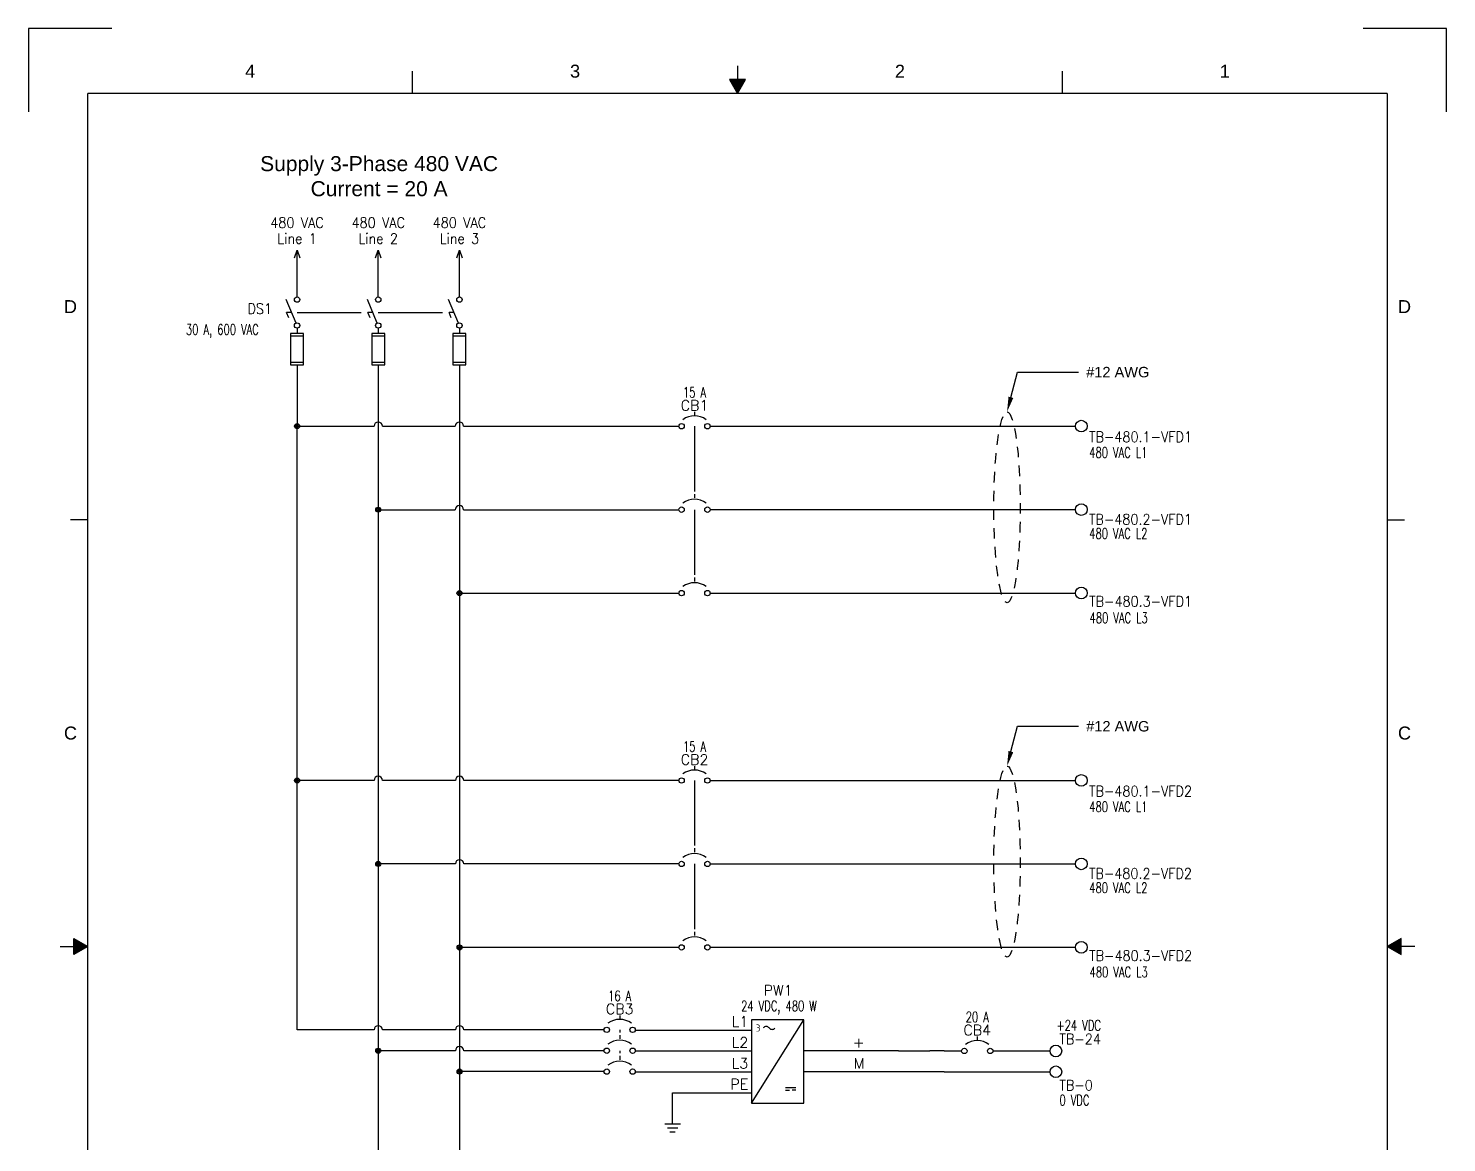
# Model space of a CAD drawing. Header units: inches. Extents: x 2 to 151, y 1 to 23.
# Drawn here: x 2.45 to 19.45, y 10.07 to 23.42 of the extents above; entities that cross this region are included whole.
import ezdxf
from ezdxf import colors
from ezdxf.entities.mleader import LeaderData, LeaderLine
from ezdxf.enums import TextEntityAlignment as Align
from ezdxf.math import Vec2, Vec3

# ---------------------------------------------------------------- set-up
doc = ezdxf.new("R2010")
doc.units = ezdxf.units.IN
doc.header["$MEASUREMENT"] = 0
doc.linetypes.add('HIDDEN2', pattern=[0.1875, 0.125, -0.0625])
for name, color, linetype in [('DESC', 150, 'Continuous'), ('LINK', 9, 'Continuous'), ('LOC', 8, 'Continuous'), ('SYMS', 7, 'Continuous'), ('TAGS', 150, 'Continuous'), ('TERMS', 123, 'Continuous'), ('Title Block Border', 7, 'Continuous'), ('Title Block Text', 7, 'Continuous'), ('WIRES', 7, 'Continuous')]:
    doc.layers.add(name, color=color, linetype=linetype)
doc.styles.get("Standard").update_dxf_attribs({"font": 'arial.ttf'})
doc.styles.add('Text Style5', font='arial.ttf')
doc.styles.add('WD', font='romans.shx')
doc.styles.add('WD_IEC', font='isocp2.shx', dxfattribs={"width": 0.9, "height": 4})

# ---------------------------------------------------------------- blocks, each defined once
blk = doc.blocks.new('Title Block A Portrait')
at = {"layer": 'Title Block Border'}
h = blk.add_hatch(color=256, dxfattribs=at)
h.dxf.hatch_style = 1
h.paths.add_polyline_path([(4.2022, 10.6934), (4.25, 10.6107), (4.2978, 10.6934)])
h = blk.add_hatch(color=256, dxfattribs=at)
h.dxf.hatch_style = 1
h.paths.add_polyline_path([(0.2734, 5.4522), (0.3561, 5.5), (0.2734, 5.5478)])
h = blk.add_hatch(color=256, dxfattribs=at)
h.dxf.hatch_style = 1
h.paths.add_polyline_path([(8.2266, 5.5478), (8.1439, 5.5), (8.2266, 5.4522)])
for p, q in [((0.5, 11), (0, 11)), ((0, 11), (0, 10.5)), ((8.5, 11), (8, 11)), ((8.5, 10.5), (8.5, 11)), ((2.3031, 10.6107), (2.3031, 10.7431)), ((4.25, 10.7762), (4.25, 10.6934)), ((6.1969, 10.6107), (6.1969, 10.7431)), ((4.2978, 10.6934), (4.2022, 10.6934)), ((4.2022, 10.6934), (4.25, 10.6107)), ((4.25, 10.6107), (4.2978, 10.6934)), ((4.25, 10.6107), (4.2978, 10.6934)), ((0.3561, 0.3893), (0.3561, 10.6107)), ((8.1439, 10.6107), (0.3561, 10.6107)), ((8.1439, 10.6107), (8.1439, 0.3893)), ((0.3561, 6.4735), (0.3561, 8.6832)), ((0.3561, 8.0553), (0.2524, 8.0553)), ((8.1439, 8.0553), (8.2476, 8.0553)), ((0.2734, 5.4522), (0.2734, 5.5478)), ((0.2734, 5.5478), (0.3561, 5.5)), ((8.2266, 5.5478), (8.1439, 5.5)), ((8.2266, 5.4522), (8.2266, 5.5478)), ((0.1907, 5.5), (0.2734, 5.5)), ((0.3561, 5.5), (0.2734, 5.4522)), ((0.3561, 5.5), (0.2734, 5.4522)), ((8.1439, 5.5), (8.2266, 5.4522)), ((8.1439, 5.5), (8.2266, 5.4522)), ((8.3093, 5.5), (8.2266, 5.5))]:
    blk.add_line(p, q, dxfattribs=at)
at = {"layer": 'Title Block Border', "char_height": 0.0778, "attachment_point": 5, "style": 'Text Style5'}
for s, insert in [('4', (1.3296, 10.7431)), ('3', (3.2765, 10.7431)), ('2', (5.2235, 10.7431)), ('1', (7.1704, 10.7431)), ('D', (0.2524, 9.333)), ('D', (8.2476, 9.333)), ('C', (0.2524, 6.7777)), ('C', (8.2476, 6.7777))]:
    blk.add_mtext(s, dxfattribs=dict(at, insert=insert))
at = {"layer": 'Title Block Border'}
blk.add_attdef('SCALE', text='', height=0.0973, dxfattribs=at).set_placement((5.5615, 0.8806), align=Align.MIDDLE_CENTER)
at = {"layer": 'Title Block Text'}
for tag, height, p in [('DRAWN_BY', 0.0973, (3.4647, 1.9174)), ('TITLE1', 0.1521, (6.1385, 1.7963)), ('CHECKED_BY', 0.0973, (3.4647, 1.6107)), ('TITLE2', 0.1521, (6.1385, 1.5408)), ('APPROVED_BY', 0.0973, (3.4647, 1.3674)), ('MFG', 0.0973, (3.4647, 1.124)), ('DWG_NO', 0.1521, (6.3932, 1.1033)), ('REV', 0.0973, (7.9589, 1.1033)), ('DATE', 0.0973, (3.4647, 0.8806)), ('SHEET_NO', 0.0973, (7.1766, 0.8806)), ('SHEET_OF', 0.0973, (7.91, 0.8806))]:
    blk.add_attdef(tag, text='', height=height, dxfattribs=at).set_placement(p, align=Align.MIDDLE_CENTER)
blk = doc.blocks.new('HCB1')
blk.add_line((0, 0.173), (0, 0.126))
for centre in [(-0.155, 0), (0.155, 0)]:
    blk.add_circle(centre, 0.0322)
blk.add_arc((0, -0.109), 0.234, 53.1301, 126.8699)
at = {"style": 'WD', "width": 0.7}
for tag, p in [('INST', (0, 0.826)), ('LOC', (0, 0.656)), ('DESC1', (0, 0.5)), ('DESC2', (0, 0.344)), ('RATING1', (0, -0.188)), ('XREF', (0, -0.344))]:
    blk.add_attdef(tag, text='', height=0.125, dxfattribs=at).set_placement(p, align=Align.CENTER)
at = {"style": 'WD'}
blk.add_attdef('TAG1', text='', height=0.125, dxfattribs=at).set_placement((0, 0.188), align=Align.CENTER)
for tag, p in [('X2LINK', (0, 0.219)), ('X8LINK', (0, 0))]:
    blk.add_attdef(tag, p, '', height=0.01, dxfattribs=at)
for tag, p, height, flags in [('X4TERM01', (-0.188, 0), 0.0125, 1), ('X1TERM02', (0.188, 0), 0.0125, 1), ('FAMILY', (0.205, 0.152), 0.01, 9), ('CONTACT', (0.205, 0.133), 0.01, 9)]:
    blk.add_attdef(tag, p, '', height=height, dxfattribs=dict(at, flags=flags))
at = {"linetype": 'Continuous', "style": 'WD', "flags": 9}
for tag, p in [('ASSYCODE', (0.219, 0.062)), ('MFG', (0.228, 0.089)), ('CAT', (0.23, 0.108))]:
    blk.add_attdef(tag, text='', height=0.01, dxfattribs=at).set_placement(p, align=Align.CENTER)
at = {"linetype": 'Continuous', "style": 'WD', "flags": 8}
blk.add_attdef('TERM01', text='', height=0.125, dxfattribs=at).set_placement((-0.25, -0.031), align=Align.TOP_RIGHT)
blk.add_attdef('TERM02', text='', height=0.125, dxfattribs=at).set_placement((0.25, -0.031), align=Align.TOP_LEFT)
blk = doc.blocks.new('HCB2')
at = {"linetype": 'HIDDEN2'}
blk.add_line((0, 0.187), (0, 0.141), dxfattribs=at)
for centre in [(-0.155, 0), (0.155, 0)]:
    blk.add_circle(centre, 0.0322)
blk.add_arc((0, -0.109), 0.234, 53.1301, 126.8699)
at = {"style": 'WD', "width": 0.7}
for tag, p in [('INST', (0, 0.863)), ('LOC', (0, 0.693)), ('DESC1', (0, 0.537)), ('DESC2', (0, 0.38)), ('RATING1', (0, -0.188)), ('XREF', (0, -0.344))]:
    blk.add_attdef(tag, text='', height=0.125, dxfattribs=at).set_placement(p, align=Align.CENTER)
at = {"style": 'WD'}
blk.add_attdef('TAG2', text='', height=0.125, dxfattribs=at).set_placement((0, 0.224), align=Align.CENTER)
for tag, p in [('X2LINK', (0, 0.219)), ('X8LINK', (0, 0))]:
    blk.add_attdef(tag, p, '', height=0.01, dxfattribs=at)
for tag, p, height, flags in [('FAMILY', (0.054, 0.183), 0.01, 9), ('X4TERM01', (-0.188, 0), 0.0125, 1), ('CONTACT', (0.054, 0.159), 0.01, 9), ('X1TERM02', (0.188, 0), 0.0125, 1)]:
    blk.add_attdef(tag, p, '', height=height, dxfattribs=dict(at, flags=flags))
at = {"linetype": 'Continuous', "style": 'WD', "flags": 8}
blk.add_attdef('TERM01', text='', height=0.125, dxfattribs=at).set_placement((-0.25, -0.031), align=Align.TOP_RIGHT)
blk.add_attdef('TERM02', text='', height=0.125, dxfattribs=at).set_placement((0.25, -0.031), align=Align.TOP_LEFT)
blk = doc.blocks.new('HA1X2')
for p, q in [((-0.03125, -0.09375), (0, 0)), ((0, 0), (0.03125, -0.09375))]:
    blk.add_line(p, q)
at = {"style": 'WD', "width": 0.9}
blk.add_attdef('DESC1', text='', height=0.125, dxfattribs=at).set_placement((0, 0.2656), align=Align.CENTER)
blk.add_attdef('DESC2', text='', height=0.125, dxfattribs=at).set_placement((0, 0.2), align=Align.TOP_CENTER)
at = {"style": 'WD', "flags": 1}
blk.add_attdef('X8TERM01', (0, 0), '', height=0.01, dxfattribs=at)
blk = doc.blocks.new('VDS11F')
for p, q in [((-0.013, -0.126), (-0.13, 0.156)), ((-0.065, 0), (-0.125, 0)), ((-0.099, -0.062), (-0.125, 0)), ((0.078, -0.25), (-0.078, -0.25)), ((-0.078, -0.25), (-0.078, -0.625)), ((-0.078, -0.281), (0.078, -0.281)), ((0, -0.188), (0, -0.25)), ((0.078, -0.625), (0.078, -0.25)), ((-0.078, -0.594), (0.078, -0.594)), ((-0.078, -0.625), (0.078, -0.625))]:
    blk.add_line(p, q)
for centre in [(0, 0.155), (0, -0.155)]:
    blk.add_circle(centre, 0.0322)
at = {"style": 'WD'}
for tag, p, width in [('INST', (0.127, 0.39), 0.7), ('LOC', (0.127, 0.221), 0.7), ('TAG1', (0.127, 0.064), 0.9), ('XREF', (0.129, -0.09), 0.7), ('DESC1', (0.129, -0.242), 0.7), ('DESC2', (0.129, -0.398), 0.7)]:
    blk.add_attdef(tag, p, '', height=0.125, dxfattribs=dict(at, width=width))
at = {"linetype": 'Continuous', "style": 'WD'}
for tag, height, flags, p in [('TERM01', 0.125, 8, (-0.055, 0.207)), ('MFG', 0.01, 9, (-0.08, -0.088)), ('CAT', 0.01, 9, (-0.08, -0.073))]:
    blk.add_attdef(tag, text='', height=height, dxfattribs=dict(at, flags=flags)).set_placement(p, align=Align.RIGHT)
at = {"color": 7, "style": 'WD', "flags": 1}
for tag, p in [('X2TERM01', (0, 0.188)), ('X8TERM02', (0, -0.625))]:
    blk.add_attdef(tag, p, '', height=0.0125, dxfattribs=at)
at = {"style": 'WD', "width": 0.7}
blk.add_attdef('RATING1', text='', height=0.125, dxfattribs=at).set_placement((-0.156, 0.031), align=Align.RIGHT)
at = {"color": 7, "style": 'WD'}
for tag, p in [('X4LINK', (-0.203, 0)), ('X1LINK', (0, 0))]:
    blk.add_attdef(tag, p, '', height=0.01, dxfattribs=at)
at = {"linetype": 'Continuous', "style": 'WD', "flags": 9}
blk.add_attdef('ASSYCODE', text='', height=0.01, dxfattribs=at).set_placement((-0.095, -0.108), align=Align.CENTER)
at = {"style": 'WD', "flags": 9}
for tag, p in [('CONTACT', (-0.066, -0.131)), ('FAMILY', (-0.08, -0.036))]:
    blk.add_attdef(tag, text='', height=0.01, dxfattribs=at).set_placement(p, align=Align.RIGHT)
at = {"style": 'WD', "width": 0.7}
blk.add_attdef('RATING2', text='', height=0.125, rotation=90, dxfattribs=at).set_placement((0, -0.438), align=Align.MIDDLE)
at = {"linetype": 'Continuous', "style": 'WD', "flags": 8}
blk.add_attdef('TERM02', text='', height=0.125, dxfattribs=at).set_placement((-0.041, -0.651), align=Align.TOP_RIGHT)
blk = doc.blocks.new('VDS21F')
for p, q in [((-0.013, -0.126), (-0.13, 0.156)), ((-0.065, 0), (-0.125, 0)), ((-0.099, -0.062), (-0.125, 0)), ((0.078, -0.25), (-0.078, -0.25)), ((-0.078, -0.25), (-0.078, -0.625)), ((-0.078, -0.281), (0.078, -0.281)), ((0, -0.188), (0, -0.25)), ((0.078, -0.625), (0.078, -0.25)), ((-0.078, -0.594), (0.078, -0.594)), ((-0.078, -0.625), (0.078, -0.625))]:
    blk.add_line(p, q)
for centre in [(0, 0.155), (0, -0.155)]:
    blk.add_circle(centre, 0.0322)
at = {"style": 'WD'}
for tag, p, width in [('INST', (0.127, 0.39), 0.7), ('LOC', (0.127, 0.221), 0.7), ('TAG2', (0.127, 0.064), 0.9), ('XREF', (0.129, -0.09), 0.7), ('DESC1', (0.129, -0.242), 0.7), ('DESC2', (0.129, -0.398), 0.7)]:
    blk.add_attdef(tag, p, '', height=0.125, dxfattribs=dict(at, width=width))
at = {"linetype": 'Continuous', "style": 'WD', "flags": 8}
blk.add_attdef('TERM01', text='', height=0.125, dxfattribs=at).set_placement((-0.055, 0.207), align=Align.RIGHT)
at = {"color": 7, "style": 'WD', "flags": 1}
for tag, p in [('X2TERM01', (0, 0.188)), ('X8TERM02', (0, -0.625))]:
    blk.add_attdef(tag, p, '', height=0.0125, dxfattribs=at)
at = {"color": 7, "style": 'WD'}
for tag, p in [('X4LINK', (-0.203, 0)), ('X1LINK', (0, 0))]:
    blk.add_attdef(tag, p, '', height=0.01, dxfattribs=at)
at = {"style": 'WD', "flags": 9}
blk.add_attdef('CONTACT', (-0.133, -0.082), '', height=0.01, dxfattribs=at)
blk.add_attdef('FAMILY', text='', height=0.01, dxfattribs=at).set_placement((-0.08, -0.036), align=Align.RIGHT)
at = {"style": 'WD', "width": 0.7}
blk.add_attdef('RATING2', text='', height=0.125, rotation=90, dxfattribs=at).set_placement((0, -0.438), align=Align.MIDDLE)
at = {"linetype": 'Continuous', "style": 'WD', "flags": 8}
blk.add_attdef('TERM02', text='', height=0.125, dxfattribs=at).set_placement((-0.041, -0.651), align=Align.TOP_RIGHT)
blk = doc.blocks.new('HT0W02')
blk.add_circle((0, 0), 0.0699)
at = {"style": 'WD'}
for tag, p, width in [('INST', (0.062, 0.42), 0.7), ('LOC', (0.062, 0.25), 0.7), ('DESC1', (0.053, -0.385), 0.8)]:
    blk.add_attdef(tag, p, '', height=0.125, dxfattribs=dict(at, width=width))
at = {"linetype": 'Continuous', "style": 'WD', "width": 0.8, "flags": 8}
blk.add_attdef('WIRENO', text='', height=0.125, dxfattribs=at).set_placement((0, 0.094), align=Align.CENTER)
at = {"style": 'WD', "flags": 1}
for tag, p, height in [('X4TERM01', (-0.07, 0), 0.0125), ('X4TERMDESC01', (-0.055, -0.023), 0.025), ('X2TERMDESC01', (-0.006, 0.029), 0.025), ('STRIPSEQ', (0, 0), 0.00125), ('X2TERM01', (0, 0.07), 0.0125), ('X1TERMDESC01', (0.039, -0.003), 0.025), ('X1TERM01', (0.07, 0), 0.0125), ('LINKTERM', (0, -0.002), 0.00125), ('X8TERM01', (0, -0.07), 0.0125), ('X8TERMDESC01', (0, -0.054), 0.025)]:
    blk.add_attdef(tag, p, '', height=height, dxfattribs=at)
at = {"linetype": 'Continuous', "style": 'WD'}
for tag, p, height, width, flags in [('TAGSTRIP', (0.053, -0.229), 0.125, 0.9, 8), ('CAT', (0.213, -0.406), 0.109, 0.8, 1), ('DESC2', (0.053, -0.541), 0.125, 0.8, 8), ('DESC3', (0.053, -0.698), 0.125, 0.8, 8)]:
    blk.add_attdef(tag, p, '', height=height, dxfattribs=dict(at, width=width, flags=flags))
at = {"linetype": 'Continuous', "style": 'WD', "width": 0.8, "flags": 1}
blk.add_attdef('MFG', text='', height=0.109, dxfattribs=at).set_placement((0.088, -0.406), align=Align.RIGHT)
at = {"style": 'WD', "width": 0.7, "flags": 1}
blk.add_attdef('ASSYCODE', (0.062, -0.281), '', height=0.01, dxfattribs=at)
blk = doc.blocks.new('HPW1_3PH')
for p, q in [((0, -0.875), (0.625, 0.125)), ((0.407, -0.687), (0.532, -0.687)), ((0.407, -0.719), (0.454, -0.719)), ((0.532, -0.719), (0.485, -0.719))]:
    blk.add_line(p, q)
blk.add_lwpolyline([(0.625, 0.125), (0, 0.125), (0, -0.875), (0.625, -0.875)], close=True)
for centre, start, end in [((0.175, -0.001), 36.8699, 143.1301), ((0.245, 0.052), 216.8699, 323.1301)]:
    blk.add_arc(centre, 0.0438, start, end)
at = {"style": 'WD_IEC'}
blk.add_text('3', height=0.084, dxfattribs=at).set_placement((0.105, 0.025), align=Align.MIDDLE_RIGHT)
at = {"style": 'WD', "width": 0.7}
for tag, p in [('INST', (-0.284, 0.794)), ('LOC', (-0.284, 0.624)), ('RATING1', (-0.284, 0.285)), ('XREF', (-0.284, -1.003)), ('DESC1', (-0.284, -1.16)), ('DESC2', (-0.284, -1.316)), ('DESC3', (-0.284, -1.47))]:
    blk.add_attdef(tag, text='', height=0.125, dxfattribs=at).set_placement(p, align=Align.CENTER)
at = {"style": 'WD'}
blk.add_attdef('TAG1', text='', height=0.125, dxfattribs=at).set_placement((-0.284, 0.455), align=Align.CENTER)
at = {"linetype": 'Continuous', "style": 'WD', "flags": 9}
for tag, p in [('MFG', (0.887, 0.257)), ('CAT', (0.889, 0.277)), ('ASSYCODE', (0.887, -0.689))]:
    blk.add_attdef(tag, text='', height=0.01, dxfattribs=at).set_placement(p, align=Align.CENTER)
at = {"linetype": 'Continuous', "style": 'WD', "flags": 8}
for tag, p in [('TERM01', (-0.04, 0.04)), ('TERM02', (-0.04, -0.21)), ('TERM05', (1.352, -0.21)), ('TERM03', (-0.04, -0.46)), ('TERM06', (1.352, -0.46)), ('TERM04', (-0.04, -0.71))]:
    blk.add_attdef(tag, text='', height=0.125, dxfattribs=at).set_placement(p, align=Align.RIGHT)
at = {"style": 'WD'}
for tag, p, height, flags in [('X4TERM01', (0, 0), 0.0125, 1), ('X4TERM02', (0, -0.25), 0.0125, 1), ('X1TERM05', (0.625, -0.25), 0.0125, 1), ('X4TERM03', (0, -0.5), 0.0125, 1), ('X1TERM06', (0.625, -0.5), 0.0125, 1), ('FAMILY', (0.862, -0.608), 0.01, 9), ('X4TERM04', (0, -0.75), 0.0125, 1)]:
    blk.add_attdef(tag, p, '', height=height, dxfattribs=dict(at, flags=flags))
blk = doc.blocks.new('HGND2')
for p, q in [((0, 0.09375), (0, -0.09375)), ((0.046875, 0.0625), (0.046875, -0.0625)), ((0.09375, 0.03125), (0.09375, -0.03125))]:
    blk.add_line(p, q)
at = {"style": 'WD', "flags": 1}
blk.add_attdef('X4TERM01', (0, 0), '', height=0.01, dxfattribs=at)
blk = doc.blocks.new('WDDOT')
for radius in [0.03, 0.0187, 0.00929]:
    blk.add_circle((0, 0), radius)

msp = doc.modelspace()

# ---------------------------------------------------------------- linework, layer by layer
at = {"layer": 'DESC', "linetype": 'HIDDEN2'}
for centre in [(14.183, 17.684), (14.183, 13.439)]:
    msp.add_ellipse(centre, major_axis=(0, 1.144), ratio=0.138404, dxfattribs=at)
at = {"layer": 'LINK'}
for points in [[(5.673, 20.018), (6.443, 20.018)], [(6.646, 20.018), (7.416, 20.018)], [(10.437, 18.656), (10.437, 17.875)], [(10.437, 17.656), (10.437, 16.875)], [(10.437, 14.411), (10.437, 13.63)], [(10.437, 13.411), (10.437, 12.63)], [(9.54, 11.423), (9.54, 11.392)], [(9.54, 11.173), (9.54, 11.142)]]:
    msp.add_lwpolyline(points, dxfattribs=at)
at = {"layer": 'WIRES'}
for p, q in [((5.673, 20.205), (5.673, 20.767)), ((6.646, 20.205), (6.646, 20.767)), ((7.619, 20.205), (7.619, 20.767)), ((5.673, 19.393), (5.673, 18.656)), ((6.646, 19.393), (6.646, 17.656)), ((7.619, 19.393), (7.619, 16.656)), ((5.673, 18.656), (6.596, 18.656)), ((5.673, 11.423), (5.673, 18.656)), ((6.696, 18.656), (7.569, 18.656)), ((7.669, 18.656), (10.25, 18.656)), ((10.625, 18.657), (15.003, 18.657)), ((6.645, 17.637), (6.645, 7.821)), ((6.646, 17.656), (7.569, 17.656)), ((7.669, 17.656), (10.25, 17.656)), ((10.625, 17.657), (15.003, 17.657)), ((7.621, 16.665), (7.621, 8.821)), ((7.619, 16.656), (10.25, 16.656)), ((10.625, 16.657), (15.003, 16.657)), ((6.595, 14.411), (5.673, 14.411)), ((7.571, 14.411), (6.695, 14.411)), ((10.25, 14.411), (7.671, 14.411)), ((10.625, 14.412), (15.003, 14.412)), ((7.571, 13.411), (6.645, 13.411)), ((10.25, 13.411), (7.671, 13.411)), ((10.625, 13.412), (15.003, 13.412)), ((10.25, 12.411), (7.621, 12.411)), ((10.625, 12.412), (15.003, 12.412)), ((6.595, 11.423), (5.673, 11.423)), ((7.571, 11.423), (6.695, 11.423)), ((9.352, 11.423), (7.671, 11.423)), ((9.727, 11.421), (11.121, 11.421)), ((7.571, 11.173), (6.645, 11.173)), ((9.352, 11.173), (7.671, 11.173)), ((9.727, 11.17), (11.121, 11.17)), ((12.882, 11.17), (11.746, 11.17)), ((12.882, 11.17), (13.257, 11.17)), ((13.43, 11.17), (13.257, 11.17)), ((13.43, 11.17), (13.534, 11.17)), ((13.534, 11.17), (13.638, 11.17)), ((14.013, 11.17), (14.698, 11.17)), ((9.352, 10.923), (7.621, 10.923)), ((9.727, 10.92), (11.121, 10.92)), ((13.43, 10.92), (11.746, 10.92)), ((13.43, 10.92), (14.064, 10.92)), ((14.064, 10.92), (14.698, 10.92)), ((10.174, 10.67), (11.121, 10.67)), ((10.174, 10.292), (10.174, 10.67))]:
    msp.add_line(p, q, dxfattribs=at)
for centre in [(6.646, 18.656), (7.619, 18.656), (7.619, 17.656), (6.645, 14.411), (7.621, 14.411), (7.621, 13.411), (6.645, 11.423), (7.621, 11.423), (7.621, 11.173)]:
    msp.add_arc(centre, 0.05, 0, 180, dxfattribs=at)

# ---------------------------------------------------------------- block references
at = {"xscale": 2, "yscale": 2, "zscale": 2}
msp.add_blockref('Title Block A Portrait', (2.452, 1.423), dxfattribs=at)
at = {"layer": 'SYMS'}
ref = msp.add_blockref('HA1X2', (5.673, 20.767), dxfattribs=at)
ref.add_attrib('DESC1', '480 VAC', dxfattribs={"layer": 'DESC', "height": 0.125, "style": 'WD', "width": 0.9}).set_placement((5.673, 21.033), align=Align.CENTER)
ref.add_attrib('DESC2', 'Line 1', dxfattribs={"layer": 'DESC', "height": 0.125, "style": 'WD', "width": 0.9}).set_placement((5.673, 20.967), align=Align.TOP_CENTER)
ref = msp.add_blockref('HA1X2', (6.646, 20.767), dxfattribs=at)
ref.add_attrib('DESC1', '480 VAC', dxfattribs={"layer": 'DESC', "height": 0.125, "style": 'WD', "width": 0.9}).set_placement((6.646, 21.033), align=Align.CENTER)
ref.add_attrib('DESC2', 'Line 2', dxfattribs={"layer": 'DESC', "height": 0.125, "style": 'WD', "width": 0.9}).set_placement((6.646, 20.967), align=Align.TOP_CENTER)
ref = msp.add_blockref('HA1X2', (7.619, 20.767), dxfattribs=at)
ref.add_attrib('DESC1', '480 VAC', dxfattribs={"layer": 'DESC', "height": 0.125, "style": 'WD', "width": 0.9}).set_placement((7.619, 21.033), align=Align.CENTER)
ref.add_attrib('DESC2', 'Line 3', dxfattribs={"layer": 'DESC', "height": 0.125, "style": 'WD', "width": 0.9}).set_placement((7.619, 20.967), align=Align.TOP_CENTER)
ref = msp.add_blockref('VDS11F', (5.673, 20.018), dxfattribs=at)
ref.add_attrib('DESC2', '30 A, 600 VAC', (4.341, 19.752), dxfattribs={"layer": 'DESC', "height": 0.125, "style": 'WD', "width": 0.7})
ref.add_attrib('TAG1', 'DS1', (5.078, 20.002), dxfattribs={"layer": 'TAGS', "height": 0.125, "style": 'WD', "width": 0.9})
for name, p in [('VDS21F', (6.646, 20.018)), ('VDS21F', (7.619, 20.018)), ('WDDOT', (5.673, 18.656)), ('WDDOT', (6.646, 17.656)), ('HCB2', (10.437, 17.656)), ('HCB2', (10.437, 16.656)), ('WDDOT', (7.619, 16.656)), ('WDDOT', (5.673, 14.411)), ('WDDOT', (6.645, 13.411)), ('HCB2', (10.437, 13.411)), ('HCB2', (10.437, 12.411)), ('WDDOT', (7.621, 12.411)), ('HCB2', (9.54, 11.173)), ('WDDOT', (6.645, 11.173)), ('HCB2', (9.54, 10.923)), ('WDDOT', (7.621, 10.923))]:
    msp.add_blockref(name, p, dxfattribs=at)
ref = msp.add_blockref('HCB1', (10.437, 18.656), dxfattribs=at)
ref.add_attrib('DESC2', '15 A', dxfattribs={"layer": 'DESC', "height": 0.125, "style": 'WD', "width": 0.7}).set_placement((10.437, 19), align=Align.CENTER)
ref.add_attrib('TAG1', 'CB1', dxfattribs={"layer": 'TAGS', "height": 0.125, "style": 'WD'}).set_placement((10.437, 18.843), align=Align.CENTER)
ref = msp.add_blockref('HT0W02', (15.073, 18.657), dxfattribs=at)
ref.add_attrib('LOC', '480 VAC L1', (15.168, 18.279), dxfattribs={"layer": 'LOC', "height": 0.125, "style": 'WD', "width": 0.7})
ref.add_attrib('TAGSTRIP', 'TB-480.1-VFD1', (15.166, 18.466), dxfattribs={"layer": 'TAGS', "linetype": 'Continuous', "height": 0.125, "style": 'WD', "width": 0.9, "flags": 8})
ref = msp.add_blockref('HT0W02', (15.073, 17.657), dxfattribs=at)
ref.add_attrib('LOC', '480 VAC L2', (15.168, 17.308), dxfattribs={"layer": 'LOC', "height": 0.125, "style": 'WD', "width": 0.7})
ref.add_attrib('TAGSTRIP', 'TB-480.2-VFD1', (15.165, 17.478), dxfattribs={"layer": 'TAGS', "linetype": 'Continuous', "height": 0.125, "style": 'WD', "width": 0.9, "flags": 8})
ref = msp.add_blockref('HT0W02', (15.073, 16.657), dxfattribs=at)
ref.add_attrib('LOC', '480 VAC L3', (15.172, 16.298), dxfattribs={"layer": 'LOC', "height": 0.125, "style": 'WD', "width": 0.7})
ref.add_attrib('TAGSTRIP', 'TB-480.3-VFD1', (15.167, 16.495), dxfattribs={"layer": 'TAGS', "linetype": 'Continuous', "height": 0.125, "style": 'WD', "width": 0.9, "flags": 8})
ref = msp.add_blockref('HCB1', (10.437, 14.411), dxfattribs=at)
ref.add_attrib('DESC2', '15 A', dxfattribs={"layer": 'DESC', "height": 0.125, "style": 'WD', "width": 0.7}).set_placement((10.437, 14.755), align=Align.CENTER)
ref.add_attrib('TAG1', 'CB2', dxfattribs={"layer": 'TAGS', "height": 0.125, "style": 'WD'}).set_placement((10.437, 14.599), align=Align.CENTER)
ref = msp.add_blockref('HT0W02', (15.073, 14.412), dxfattribs=at)
ref.add_attrib('LOC', '480 VAC L1', (15.168, 14.034), dxfattribs={"layer": 'LOC', "height": 0.125, "style": 'WD', "width": 0.7})
ref.add_attrib('TAGSTRIP', 'TB-480.1-VFD2', (15.166, 14.221), dxfattribs={"layer": 'TAGS', "linetype": 'Continuous', "height": 0.125, "style": 'WD', "width": 0.9, "flags": 8})
ref = msp.add_blockref('HT0W02', (15.073, 13.412), dxfattribs=at)
ref.add_attrib('LOC', '480 VAC L2', (15.168, 13.063), dxfattribs={"layer": 'LOC', "height": 0.125, "style": 'WD', "width": 0.7})
ref.add_attrib('TAGSTRIP', 'TB-480.2-VFD2', (15.165, 13.234), dxfattribs={"layer": 'TAGS', "linetype": 'Continuous', "height": 0.125, "style": 'WD', "width": 0.9, "flags": 8})
ref = msp.add_blockref('HT0W02', (15.073, 12.412), dxfattribs=at)
ref.add_attrib('LOC', '480 VAC L3', (15.172, 12.054), dxfattribs={"layer": 'LOC', "height": 0.125, "style": 'WD', "width": 0.7})
ref.add_attrib('TAGSTRIP', 'TB-480.3-VFD2', (15.167, 12.25), dxfattribs={"layer": 'TAGS', "linetype": 'Continuous', "height": 0.125, "style": 'WD', "width": 0.9, "flags": 8})
ref = msp.add_blockref('HPW1_3PH', (11.121, 11.42), dxfattribs=at)
ref.add_attrib('DESC2', '24 VDC, 480 W', dxfattribs={"layer": 'DESC', "height": 0.125, "style": 'WD', "width": 0.7}).set_placement((11.449, 11.647), align=Align.CENTER)
ref.add_attrib('TAG1', 'PW1', dxfattribs={"layer": 'TAGS', "height": 0.125, "style": 'WD'}).set_placement((11.439, 11.833), align=Align.CENTER)
ref.add_attrib('TERM03', 'L3', dxfattribs={"layer": 'TERMS', "linetype": 'Continuous', "height": 0.125, "style": 'WD', "flags": 8}).set_placement((11.081, 10.96), align=Align.RIGHT)
ref.add_attrib('TERM02', 'L2', dxfattribs={"layer": 'TERMS', "linetype": 'Continuous', "height": 0.125, "style": 'WD', "flags": 8}).set_placement((11.081, 11.21), align=Align.RIGHT)
ref.add_attrib('TERM01', 'L1', dxfattribs={"layer": 'TERMS', "linetype": 'Continuous', "height": 0.125, "style": 'WD', "flags": 8}).set_placement((11.081, 11.46), align=Align.RIGHT)
ref.add_attrib('TERM06', 'M', dxfattribs={"layer": 'TERMS', "linetype": 'Continuous', "height": 0.125, "style": 'WD', "flags": 8}).set_placement((12.474, 10.96), align=Align.RIGHT)
ref.add_attrib('TERM05', '+', dxfattribs={"layer": 'TERMS', "linetype": 'Continuous', "height": 0.125, "style": 'WD', "flags": 8}).set_placement((12.474, 11.21), align=Align.RIGHT)
ref.add_attrib('TERM04', 'PE', dxfattribs={"layer": 'TERMS', "linetype": 'Continuous', "height": 0.125, "style": 'WD', "flags": 8}).set_placement((11.081, 10.71), align=Align.RIGHT)
ref = msp.add_blockref('HCB1', (9.54, 11.423), dxfattribs=at)
ref.add_attrib('DESC2', '16 A', dxfattribs={"layer": 'DESC', "height": 0.125, "style": 'WD', "width": 0.7}).set_placement((9.54, 11.767), align=Align.CENTER)
ref.add_attrib('TAG1', 'CB3', dxfattribs={"layer": 'TAGS', "height": 0.125, "style": 'WD'}).set_placement((9.54, 11.611), align=Align.CENTER)
ref = msp.add_blockref('HCB1', (13.826, 11.17), dxfattribs=at)
ref.add_attrib('DESC2', '20 A', dxfattribs={"layer": 'DESC', "height": 0.125, "style": 'WD', "width": 0.7}).set_placement((13.826, 11.514), align=Align.CENTER)
ref.add_attrib('TAG1', 'CB4', dxfattribs={"layer": 'TAGS', "height": 0.125, "style": 'WD'}).set_placement((13.826, 11.358), align=Align.CENTER)
ref = msp.add_blockref('HT0W02', (14.768, 11.17), dxfattribs=at)
ref.add_attrib('LOC', '+24 VDC', (14.776, 11.415), dxfattribs={"layer": 'LOC', "height": 0.125, "style": 'WD', "width": 0.7})
ref.add_attrib('TAGSTRIP', 'TB-24', (14.811, 11.251), dxfattribs={"layer": 'TAGS', "linetype": 'Continuous', "height": 0.125, "style": 'WD', "width": 0.9, "flags": 8})
ref = msp.add_blockref('HT0W02', (14.768, 10.92), dxfattribs=at)
ref.add_attrib('LOC', '0 VDC', (14.811, 10.518), dxfattribs={"layer": 'LOC', "height": 0.125, "style": 'WD', "width": 0.7})
ref.add_attrib('TAGSTRIP', 'TB-0', (14.811, 10.697), dxfattribs={"layer": 'TAGS', "linetype": 'Continuous', "height": 0.125, "style": 'WD', "width": 0.9, "flags": 8})
at = {"layer": 'SYMS', "rotation": 270}
msp.add_blockref('HGND2', (10.174, 10.292), dxfattribs=at)

# ---------------------------------------------------------------- texts
at = {"layer": 'DESC', "insert": (6.656, 21.651), "char_height": 0.18, "attachment_point": 5}
msp.add_mtext_dynamic_manual_height_columns('Supply 3-Phase 480 VAC \\PCurrent = 20 A', width=3.86943, gutter_width=0.3, heights=[0], dxfattribs=at)

# ---------------------------------------------------------------- leaders
at = {"layer": 'DESC'}
ml = msp.add_multileader_mtext('Standard', dxfattribs=at)
ml.set_content('#12 AWG', color=256)
ml.set_leader_properties()
ml.build(insert=Vec2(0, 0))
ml.multileader.update_dxf_attribs({"dogleg_length": 0.36, "arrow_head_size": 0.18})
ctx = ml.context
ctx.base_point, ctx.char_height, ctx.arrow_head_size, ctx.landing_gap_size, ctx.plane_origin = Vec3(15.042, 19.305), 0.125, 0.18, 0.09, Vec3(14.555, 18.655)
notes = []
notes.append((ctx, [(0, (1, 1, 0), (14.309, 19.305), (1, 0), 0.732, [(0, [(14.183, 18.828)], 0, [])])]))
ctx.mtext.insert, ctx.mtext.flow_direction = Vec3(15.132, 19.367), 5
ml = msp.add_multileader_mtext('Standard', dxfattribs=at)
ml.set_content('#12 AWG', color=256)
ml.set_leader_properties()
ml.build(insert=Vec2(0, 0))
ml.multileader.update_dxf_attribs({"dogleg_length": 0.36, "arrow_head_size": 0.18})
ctx = ml.context
ctx.base_point, ctx.char_height, ctx.arrow_head_size, ctx.landing_gap_size, ctx.plane_origin = Vec3(15.042, 15.06), 0.125, 0.18, 0.09, Vec3(14.555, 14.411)
notes.append((ctx, [(0, (1, 1, 0), (14.309, 15.06), (1, 0), 0.732, [(0, [(14.183, 14.583)], 0, [])])]))
ctx.mtext.insert, ctx.mtext.flow_direction = Vec3(15.132, 15.123), 5
for ctx, leaders in notes:
    for number, flags, end, landing, length, lines in leaders:
        leader = LeaderData()
        leader.index, (leader.has_last_leader_line, leader.has_dogleg_vector, leader.attachment_direction) = number, flags
        leader.last_leader_point, leader.dogleg_vector, leader.dogleg_length = Vec3(end), Vec3(landing), length
        for number, points, colour, breaks in lines:
            line = LeaderLine()
            line.index, line.vertices, line.color, line.breaks = number, Vec3.list(points), colors.encode_raw_color(colour), breaks
            leader.lines.append(line)
        ctx.leaders.append(leader)

doc.saveas('drawing.dxf')
